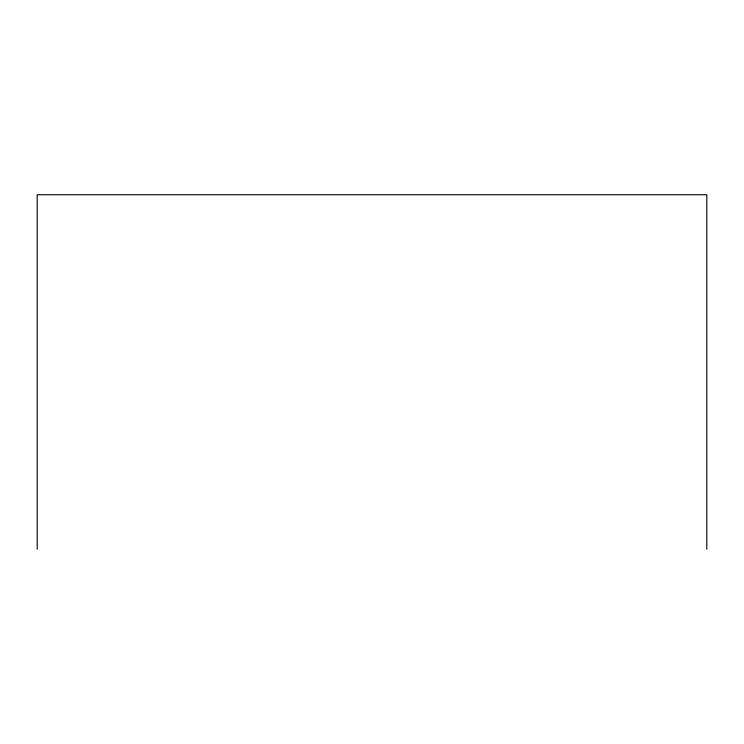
<?xml version="1.0" encoding="UTF-8"?>
<svg xmlns="http://www.w3.org/2000/svg" width="744" height="744" viewBox="0 0 744 744"><rect width="100%" height="100%" fill="white"/><g stroke="black" fill="none" stroke-linecap="round" stroke-linejoin="round"><path stroke-width="1.12" d="M706.8 549.267L706.8 194.733L37.2 194.733L37.2 549.267"/></g></svg>
